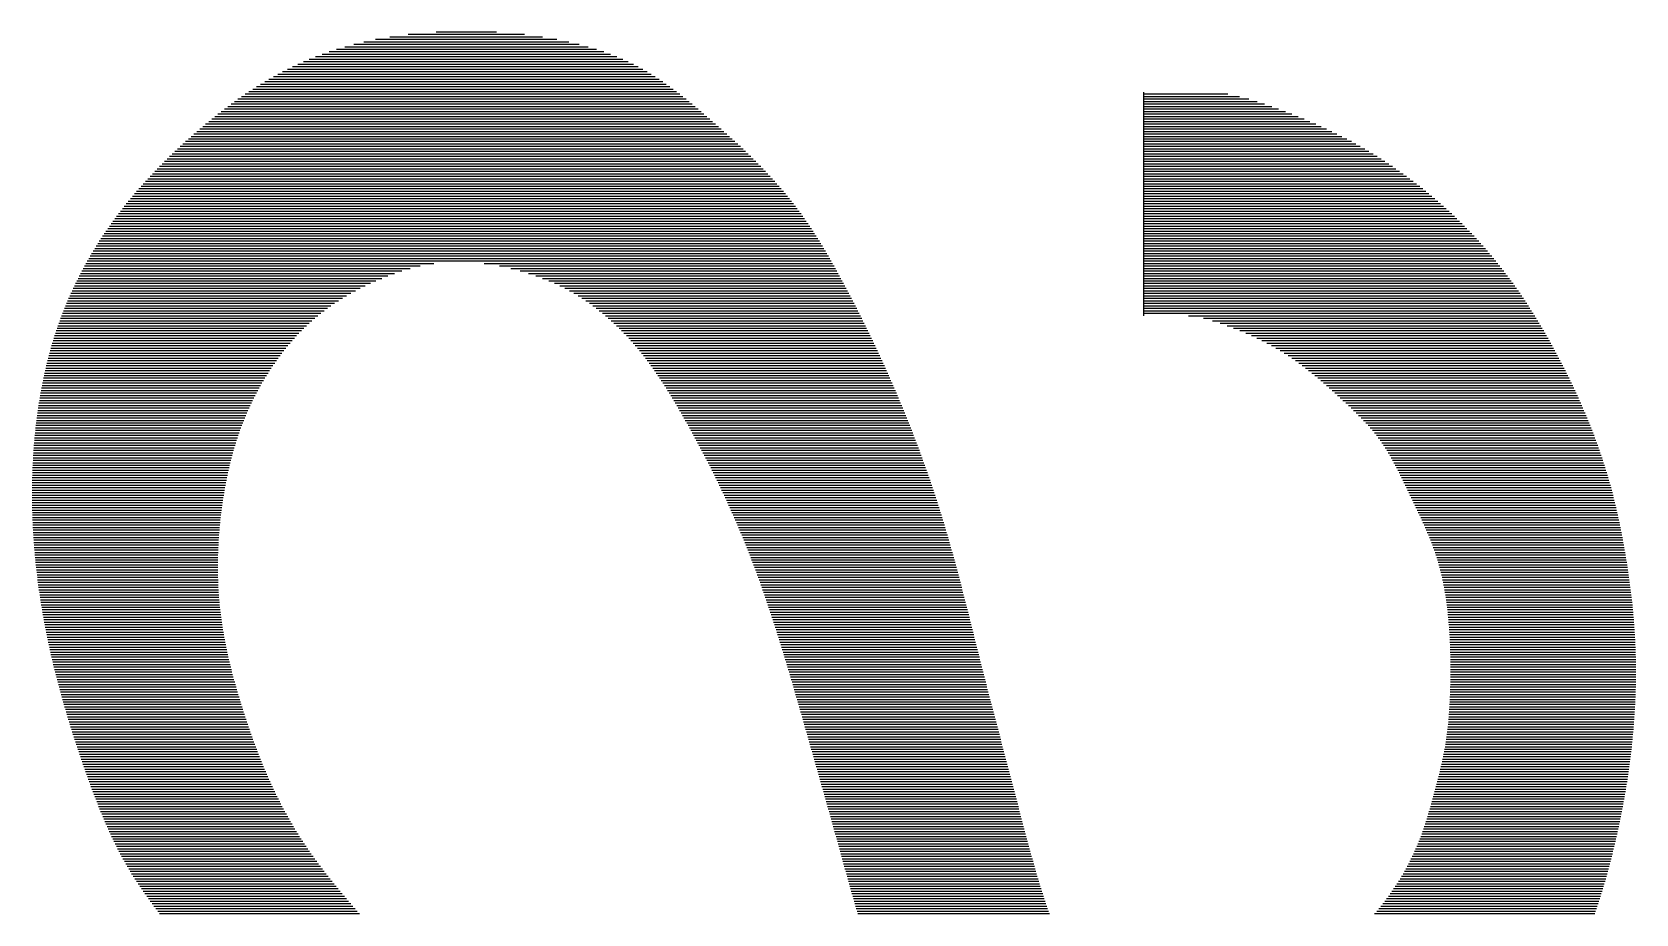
# Model space of a CAD drawing. Extents: x -4 to 6083, y -4 to 8618.
# Drawn here: x 361.67 to 405.12, y 184.54 to 208.43 of the extents above; entities that cross this region are included whole.
import ezdxf
from ezdxf.enums import TextEntityAlignment as Align

# ---------------------------------------------------------------- set-up
doc = ezdxf.new("R2010")
doc.units = 0
doc.header["$LTSCALE"] = 45
doc.header["$MEASUREMENT"] = 0
doc.layers.add('RLA-FORMATO', color=7, linetype='CONTINUOUS')
doc.layers.add('RLA-LOGO', color=7, linetype='CONTINUOUS')
doc.styles.add('ROMAND', font='romand', dxfattribs={"height": 31.5})
doc.styles.add('ROMANS', font='ROMANS.shx', dxfattribs={"height": 16.875})

# ---------------------------------------------------------------- blocks, each defined once
blk = doc.blocks.new('viñeta-rl')
at = {"layer": 'RLA-LOGO', "color": 8, "true_color": 0x707070}
for p, q in [((-128.83, 269.99), (-128.83, 266.632)), ((-128.785, 269.996), (-128.785, 266.639)), ((-128.74, 270.001), (-128.74, 266.646)), ((-128.695, 270.006), (-128.695, 266.653)), ((-128.65, 270.011), (-128.65, 266.659)), ((-128.605, 270.016), (-128.605, 266.665)), ((-128.56, 270.02), (-128.56, 266.671)), ((-128.515, 270.025), (-128.515, 266.676)), ((-128.47, 270.029), (-128.47, 266.681)), ((-128.425, 270.033), (-128.425, 266.686)), ((-128.38, 270.037), (-128.38, 266.69)), ((-128.335, 270.041), (-128.335, 266.694)), ((-128.29, 270.045), (-128.29, 266.698)), ((-128.245, 270.048), (-128.245, 266.702)), ((-128.2, 270.051), (-128.2, 266.705)), ((-128.155, 270.055), (-128.155, 266.708)), ((-128.11, 270.058), (-128.11, 266.711)), ((-128.065, 270.06), (-128.065, 266.714)), ((-128.02, 270.063), (-128.02, 266.717)), ((-127.975, 270.065), (-127.975, 266.719)), ((-127.93, 270.068), (-127.93, 266.721)), ((-127.885, 270.07), (-127.885, 266.723)), ((-127.84, 270.072), (-127.84, 266.725)), ((-127.795, 270.074), (-127.795, 266.727)), ((-127.75, 270.075), (-127.75, 266.728)), ((-127.705, 270.076), (-127.705, 266.729)), ((-127.66, 270.078), (-127.66, 266.73)), ((-127.615, 270.079), (-127.615, 266.731)), ((-127.57, 270.079), (-127.57, 266.732)), ((-127.525, 270.08), (-127.525, 266.732)), ((-127.48, 270.081), (-127.48, 266.733)), ((-127.435, 270.081), (-127.435, 266.733)), ((-127.39, 270.081), (-127.39, 266.733)), ((-127.345, 270.081), (-127.345, 266.732)), ((-127.3, 270.08), (-127.3, 266.732)), ((-127.255, 270.08), (-127.255, 266.731)), ((-127.21, 270.079), (-127.21, 266.73)), ((-127.165, 270.079), (-127.165, 266.729)), ((-127.12, 270.078), (-127.12, 266.728)), ((-127.075, 270.076), (-127.075, 266.727)), ((-127.03, 270.075), (-127.03, 266.726)), ((-126.985, 270.073), (-126.985, 266.724)), ((-126.94, 270.072), (-126.94, 266.722)), ((-126.895, 270.07), (-126.895, 266.72)), ((-126.85, 270.068), (-126.85, 266.718)), ((-126.805, 270.066), (-126.805, 266.716)), ((-126.76, 270.063), (-126.76, 266.713)), ((-126.715, 270.061), (-126.715, 266.71)), ((-126.67, 270.058), (-126.67, 266.707)), ((-126.625, 270.055), (-126.625, 266.704)), ((-126.58, 270.052), (-126.58, 266.701)), ((-126.535, 270.049), (-126.535, 266.697)), ((-126.49, 270.046), (-126.49, 266.693)), ((-126.445, 270.042), (-126.445, 266.688)), ((-126.4, 270.039), (-126.4, 266.684)), ((-126.355, 270.035), (-126.355, 266.679)), ((-126.31, 270.031), (-126.31, 266.673)), ((-126.265, 270.027), (-126.265, 266.668)), ((-126.22, 270.022), (-126.22, 266.661)), ((-126.175, 270.018), (-126.175, 266.655)), ((-126.13, 270.013), (-126.13, 266.648)), ((-126.085, 270.009), (-126.085, 266.641)), ((-126.04, 270.004), (-126.04, 266.633)), ((-125.995, 269.999), (-125.995, 266.625)), ((-125.95, 269.993), (-125.95, 266.616)), ((-125.905, 269.988), (-125.905, 266.607)), ((-130.45, 269.7), (-130.45, 266.064)), ((-130.405, 269.711), (-130.405, 266.086)), ((-130.36, 269.722), (-130.36, 266.108)), ((-130.315, 269.732), (-130.315, 266.129)), ((-130.27, 269.742), (-130.27, 266.15)), ((-130.225, 269.753), (-130.225, 266.172)), ((-130.18, 269.762), (-130.18, 266.193)), ((-130.135, 269.772), (-130.135, 266.213)), ((-130.09, 269.782), (-130.09, 266.234)), ((-130.045, 269.791), (-130.045, 266.254)), ((-130, 269.8), (-130, 266.274)), ((-129.955, 269.809), (-129.955, 266.294)), ((-129.91, 269.818), (-129.91, 266.313)), ((-129.865, 269.827), (-129.865, 266.332)), ((-129.82, 269.836), (-129.82, 266.351)), ((-129.775, 269.844), (-129.775, 266.369)), ((-129.73, 269.852), (-129.73, 266.387)), ((-129.685, 269.861), (-129.685, 266.404)), ((-129.64, 269.869), (-129.64, 266.421)), ((-129.595, 269.876), (-129.595, 266.437)), ((-129.55, 269.884), (-129.55, 266.453)), ((-129.505, 269.892), (-129.505, 266.468)), ((-129.46, 269.899), (-129.46, 266.483)), ((-129.415, 269.907), (-129.415, 266.497)), ((-129.37, 269.914), (-129.37, 266.51)), ((-129.325, 269.921), (-129.325, 266.523)), ((-129.28, 269.928), (-129.28, 266.536)), ((-129.235, 269.935), (-129.235, 266.547)), ((-129.19, 269.942), (-129.19, 266.559)), ((-129.145, 269.948), (-129.145, 266.57)), ((-129.1, 269.955), (-129.1, 266.58)), ((-129.055, 269.961), (-129.055, 266.59)), ((-129.01, 269.967), (-129.01, 266.599)), ((-128.965, 269.973), (-128.965, 266.608)), ((-128.92, 269.979), (-128.92, 266.616)), ((-128.875, 269.985), (-128.875, 266.624)), ((-125.86, 269.983), (-125.86, 266.598)), ((-125.815, 269.977), (-125.815, 266.589)), ((-125.77, 269.971), (-125.77, 266.579)), ((-125.725, 269.965), (-125.725, 266.569)), ((-125.68, 269.959), (-125.68, 266.558)), ((-125.635, 269.953), (-125.635, 266.547)), ((-125.59, 269.947), (-125.59, 266.537)), ((-125.545, 269.94), (-125.545, 266.525)), ((-125.5, 269.933), (-125.5, 266.514)), ((-125.455, 269.927), (-125.455, 266.503)), ((-125.41, 269.92), (-125.41, 266.491)), ((-125.365, 269.912), (-125.365, 266.479)), ((-125.32, 269.905), (-125.32, 266.467)), ((-125.275, 269.898), (-125.275, 266.455)), ((-125.23, 269.89), (-125.23, 266.443)), ((-125.185, 269.883), (-125.185, 266.431)), ((-125.14, 269.875), (-125.14, 266.419)), ((-125.095, 269.867), (-125.095, 266.406)), ((-125.05, 269.859), (-125.05, 266.394)), ((-125.005, 269.85), (-125.005, 266.381)), ((-124.96, 269.842), (-124.96, 266.369)), ((-124.915, 269.833), (-124.915, 266.356)), ((-124.87, 269.825), (-124.87, 266.343)), ((-124.825, 269.816), (-124.825, 266.33)), ((-124.78, 269.807), (-124.78, 266.316)), ((-124.735, 269.798), (-124.735, 266.303)), ((-124.69, 269.789), (-124.69, 266.288)), ((-124.645, 269.779), (-124.645, 266.274)), ((-124.6, 269.77), (-124.6, 266.259)), ((-124.555, 269.76), (-124.555, 266.244)), ((-124.51, 269.75), (-124.51, 266.228)), ((-124.465, 269.74), (-124.465, 266.212)), ((-124.42, 269.73), (-124.42, 266.195)), ((-124.375, 269.72), (-124.375, 266.177)), ((-124.33, 269.709), (-124.33, 266.159)), ((-124.285, 269.699), (-124.285, 266.141)), ((-131.395, 269.423), (-131.395, 265.579)), ((-131.35, 269.438), (-131.35, 265.606)), ((-131.305, 269.453), (-131.305, 265.633)), ((-131.26, 269.469), (-131.26, 265.659)), ((-131.215, 269.483), (-131.215, 265.684)), ((-131.17, 269.498), (-131.17, 265.708)), ((-131.125, 269.512), (-131.125, 265.733)), ((-131.08, 269.527), (-131.08, 265.756)), ((-131.035, 269.54), (-131.035, 265.78)), ((-130.99, 269.554), (-130.99, 265.803)), ((-130.945, 269.568), (-130.945, 265.825)), ((-130.9, 269.581), (-130.9, 265.847)), ((-130.855, 269.594), (-130.855, 265.869)), ((-130.81, 269.606), (-130.81, 265.891)), ((-130.765, 269.619), (-130.765, 265.913)), ((-130.72, 269.631), (-130.72, 265.935)), ((-130.675, 269.643), (-130.675, 265.956)), ((-130.63, 269.655), (-130.63, 265.978)), ((-130.585, 269.667), (-130.585, 266)), ((-130.54, 269.678), (-130.54, 266.021)), ((-130.495, 269.689), (-130.495, 266.043)), ((-124.24, 269.688), (-124.24, 266.122)), ((-124.195, 269.677), (-124.195, 266.102)), ((-124.15, 269.666), (-124.15, 266.082)), ((-124.105, 269.655), (-124.105, 266.061)), ((-124.06, 269.644), (-124.06, 266.04)), ((-124.015, 269.632), (-124.015, 266.018)), ((-123.97, 269.621), (-123.97, 265.996)), ((-123.925, 269.609), (-123.925, 265.972)), ((-123.88, 269.597), (-123.88, 265.949)), ((-123.835, 269.585), (-123.835, 265.924)), ((-123.79, 269.573), (-123.79, 265.899)), ((-123.745, 269.561), (-123.745, 265.874)), ((-123.7, 269.548), (-123.7, 265.847)), ((-123.655, 269.536), (-123.655, 265.82)), ((-123.61, 269.523), (-123.61, 265.793)), ((-123.565, 269.51), (-123.565, 265.764)), ((-123.52, 269.496), (-123.52, 265.735)), ((-123.475, 269.483), (-123.475, 265.705)), ((-123.43, 269.469), (-123.43, 265.674)), ((-123.385, 269.455), (-123.385, 265.643)), ((-123.34, 269.441), (-123.34, 265.611)), ((-123.295, 269.427), (-123.295, 265.578)), ((-123.25, 269.412), (-123.25, 265.544)), ((-132.16, 269.123), (-132.16, 264.935)), ((-132.115, 269.143), (-132.115, 264.982)), ((-132.07, 269.162), (-132.07, 265.028)), ((-132.025, 269.181), (-132.025, 265.073)), ((-131.98, 269.199), (-131.98, 265.117)), ((-131.935, 269.218), (-131.935, 265.16)), ((-131.89, 269.236), (-131.89, 265.202)), ((-131.845, 269.254), (-131.845, 265.243)), ((-131.8, 269.272), (-131.8, 265.282)), ((-131.755, 269.29), (-131.755, 265.321)), ((-131.71, 269.307), (-131.71, 265.357)), ((-131.665, 269.324), (-131.665, 265.393)), ((-131.62, 269.341), (-131.62, 265.427)), ((-131.575, 269.358), (-131.575, 265.459)), ((-131.53, 269.375), (-131.53, 265.491)), ((-131.485, 269.391), (-131.485, 265.521)), ((-131.44, 269.407), (-131.44, 265.55)), ((-123.205, 269.397), (-123.205, 265.509)), ((-123.16, 269.382), (-123.16, 265.473)), ((-123.115, 269.367), (-123.115, 265.437)), ((-123.07, 269.351), (-123.07, 265.399)), ((-123.025, 269.336), (-123.025, 265.361)), ((-132.79, 268.829), (-132.79, 264.225)), ((-132.745, 268.851), (-132.745, 264.28)), ((-132.7, 268.873), (-132.7, 264.334)), ((-132.655, 268.895), (-132.655, 264.387)), ((-132.61, 268.917), (-132.61, 264.439)), ((-132.565, 268.939), (-132.565, 264.491)), ((-132.52, 268.96), (-132.52, 264.542)), ((-132.475, 268.981), (-132.475, 264.592)), ((-132.43, 269.002), (-132.43, 264.642)), ((-132.385, 269.023), (-132.385, 264.692)), ((-132.34, 269.043), (-132.34, 264.741)), ((-132.295, 269.064), (-132.295, 264.79)), ((-132.25, 269.084), (-132.25, 264.839)), ((-132.205, 269.104), (-132.205, 264.887)), ((-133.33, 268.544), (-133.33, 263.415)), ((-133.285, 268.569), (-133.285, 263.499)), ((-133.24, 268.594), (-133.24, 263.579)), ((-133.195, 268.618), (-133.195, 263.656)), ((-133.15, 268.642), (-133.15, 263.729)), ((-133.105, 268.666), (-133.105, 263.799)), ((-133.06, 268.69), (-133.06, 263.866)), ((-133.015, 268.714), (-133.015, 263.93)), ((-132.97, 268.737), (-132.97, 263.993)), ((-132.925, 268.761), (-132.925, 264.053)), ((-132.88, 268.784), (-132.88, 264.112)), ((-132.835, 268.806), (-132.835, 264.169)), ((-133.825, 268.253), (-133.825, 261.999)), ((-133.78, 268.281), (-133.78, 262.27)), ((-133.735, 268.308), (-133.735, 262.436)), ((-133.69, 268.335), (-133.69, 262.573)), ((-133.645, 268.362), (-133.645, 262.697)), ((-133.6, 268.389), (-133.6, 262.815)), ((-133.555, 268.416), (-133.555, 262.927)), ((-133.51, 268.442), (-133.51, 263.034)), ((-133.465, 268.468), (-133.465, 263.136)), ((-133.42, 268.493), (-133.42, 263.234)), ((-133.375, 268.519), (-133.375, 263.326)), ((-134.23, 267.988), (-134.23, 261.187)), ((-134.185, 268.019), (-134.185, 261.187)), ((-134.14, 268.049), (-134.14, 261.187)), ((-134.095, 268.079), (-134.095, 261.187)), ((-134.05, 268.109), (-134.05, 261.187)), ((-134.005, 268.138), (-134.005, 261.187)), ((-133.96, 268.167), (-133.96, 261.187)), ((-133.915, 268.196), (-133.915, 261.187)), ((-133.87, 268.225), (-133.87, 261.187)), ((-134.635, 267.693), (-134.635, 261.187)), ((-134.59, 267.728), (-134.59, 261.187)), ((-134.545, 267.762), (-134.545, 261.187)), ((-134.5, 267.795), (-134.5, 261.187)), ((-134.455, 267.828), (-134.455, 261.187)), ((-134.41, 267.861), (-134.41, 261.187)), ((-134.365, 267.893), (-134.365, 261.187)), ((-134.32, 267.925), (-134.32, 261.187)), ((-134.275, 267.957), (-134.275, 261.187)), ((-134.995, 267.401), (-134.995, 261.187)), ((-134.95, 267.439), (-134.95, 261.187)), ((-134.905, 267.477), (-134.905, 261.187)), ((-134.86, 267.514), (-134.86, 261.187)), ((-134.815, 267.551), (-134.815, 261.187)), ((-134.77, 267.587), (-134.77, 261.187)), ((-134.725, 267.623), (-134.725, 261.187)), ((-134.68, 267.659), (-134.68, 261.187)), ((-135.31, 267.116), (-135.31, 261.187)), ((-135.265, 267.159), (-135.265, 261.187)), ((-135.22, 267.201), (-135.22, 261.187)), ((-135.175, 267.242), (-135.175, 261.187)), ((-135.13, 267.282), (-135.13, 261.187)), ((-135.085, 267.323), (-135.085, 261.187)), ((-135.04, 267.362), (-135.04, 261.187)), ((-135.625, 266.801), (-135.625, 261.187)), ((-135.58, 266.848), (-135.58, 261.187)), ((-135.535, 266.894), (-135.535, 261.187)), ((-135.49, 266.94), (-135.49, 261.187)), ((-135.445, 266.985), (-135.445, 261.187)), ((-135.4, 267.029), (-135.4, 261.187)), ((-135.355, 267.073), (-135.355, 261.187)), ((-135.85, 266.554), (-135.85, 261.187)), ((-135.805, 266.605), (-135.805, 261.187)), ((-135.76, 266.655), (-135.76, 261.187)), ((-135.715, 266.705), (-135.715, 261.187)), ((-135.67, 266.753), (-135.67, 261.187)), ((-136.12, 266.232), (-136.12, 261.187)), ((-136.075, 266.288), (-136.075, 261.187)), ((-136.03, 266.343), (-136.03, 261.187)), ((-135.985, 266.397), (-135.985, 261.187)), ((-135.94, 266.45), (-135.94, 261.187)), ((-135.895, 266.503), (-135.895, 261.187)), ((-136.345, 265.937), (-136.345, 261.187)), ((-136.3, 265.998), (-136.3, 261.187)), ((-136.255, 266.058), (-136.255, 261.187)), ((-136.21, 266.117), (-136.21, 261.187)), ((-136.165, 266.175), (-136.165, 261.187)), ((-136.525, 265.682), (-136.525, 261.187)), ((-136.48, 265.747), (-136.48, 261.187)), ((-136.435, 265.812), (-136.435, 261.187)), ((-136.39, 265.875), (-136.39, 261.187)), ((-136.705, 265.405), (-136.705, 261.187)), ((-136.66, 265.477), (-136.66, 261.187)), ((-136.615, 265.546), (-136.615, 261.187)), ((-136.57, 265.615), (-136.57, 261.187)), ((-136.885, 265.103), (-136.885, 261.187)), ((-136.84, 265.182), (-136.84, 261.187)), ((-136.795, 265.258), (-136.795, 261.187)), ((-136.75, 265.332), (-136.75, 261.187)), ((-137.02, 264.857), (-137.02, 261.187)), ((-136.975, 264.941), (-136.975, 261.187)), ((-136.93, 265.023), (-136.93, 261.187)), ((-137.2, 264.494), (-137.2, 261.187)), ((-137.155, 264.589), (-137.155, 261.187)), ((-137.11, 264.681), (-137.11, 261.187)), ((-137.065, 264.77), (-137.065, 261.187)), ((-137.335, 264.194), (-137.335, 261.187)), ((-137.29, 264.297), (-137.29, 261.187)), ((-137.245, 264.397), (-137.245, 261.187)), ((-137.425, 263.978), (-137.425, 261.187)), ((-137.38, 264.088), (-137.38, 261.187)), ((-137.56, 263.628), (-137.56, 261.187)), ((-137.515, 263.749), (-137.515, 261.187)), ((-137.47, 263.865), (-137.47, 261.187)), ((-137.65, 263.375), (-137.65, 261.187)), ((-137.605, 263.504), (-137.605, 261.187)), ((-137.74, 263.088), (-137.74, 261.187)), ((-137.695, 263.237), (-137.695, 261.187)), ((-137.785, 262.918), (-137.785, 261.187)), ((-137.83, 262.709), (-137.83, 261.187)), ((-137.872, 261.187), (-133.826, 261.187)), ((-123.7, 259.269), (-123.7, 255.833)), ((-123.655, 259.283), (-123.655, 255.845)), ((-123.61, 259.296), (-123.61, 255.858)), ((-123.565, 259.31), (-123.565, 255.87)), ((-123.52, 259.323), (-123.52, 255.883)), ((-123.475, 259.337), (-123.475, 255.895)), ((-123.43, 259.351), (-123.43, 255.908)), ((-123.385, 259.366), (-123.385, 255.921)), ((-123.34, 259.38), (-123.34, 255.934)), ((-123.295, 259.395), (-123.295, 255.947)), ((-123.25, 259.409), (-123.25, 255.96)), ((-123.205, 259.424), (-123.205, 255.973)), ((-123.16, 259.439), (-123.16, 255.986)), ((-123.115, 259.455), (-123.115, 255.999)), ((-123.07, 259.47), (-123.07, 256.012)), ((-123.025, 259.486), (-123.025, 256.025)), ((-124.735, 258.985), (-124.735, 255.545)), ((-124.69, 258.997), (-124.69, 255.557)), ((-124.645, 259.009), (-124.645, 255.57)), ((-124.6, 259.021), (-124.6, 255.583)), ((-124.555, 259.033), (-124.555, 255.595)), ((-124.51, 259.045), (-124.51, 255.608)), ((-124.465, 259.056), (-124.465, 255.62)), ((-124.42, 259.068), (-124.42, 255.633)), ((-124.375, 259.08), (-124.375, 255.646)), ((-124.33, 259.093), (-124.33, 255.658)), ((-124.285, 259.105), (-124.285, 255.671)), ((-124.24, 259.117), (-124.24, 255.683)), ((-124.195, 259.129), (-124.195, 255.696)), ((-124.15, 259.141), (-124.15, 255.708)), ((-124.105, 259.154), (-124.105, 255.721)), ((-124.06, 259.166), (-124.06, 255.733)), ((-124.015, 259.179), (-124.015, 255.746)), ((-123.97, 259.191), (-123.97, 255.758)), ((-123.925, 259.204), (-123.925, 255.77)), ((-123.88, 259.217), (-123.88, 255.783)), ((-123.835, 259.23), (-123.835, 255.795)), ((-123.79, 259.243), (-123.79, 255.808)), ((-123.745, 259.256), (-123.745, 255.82)), ((-125.86, 258.689), (-125.86, 255.226)), ((-125.815, 258.701), (-125.815, 255.238)), ((-125.77, 258.713), (-125.77, 255.251)), ((-125.725, 258.725), (-125.725, 255.264)), ((-125.68, 258.737), (-125.68, 255.277)), ((-125.635, 258.749), (-125.635, 255.29)), ((-125.59, 258.761), (-125.59, 255.303)), ((-125.545, 258.772), (-125.545, 255.315)), ((-125.5, 258.784), (-125.5, 255.328)), ((-125.455, 258.796), (-125.455, 255.341)), ((-125.41, 258.808), (-125.41, 255.354)), ((-125.365, 258.82), (-125.365, 255.367)), ((-125.32, 258.832), (-125.32, 255.379)), ((-125.275, 258.844), (-125.275, 255.392)), ((-125.23, 258.855), (-125.23, 255.405)), ((-125.185, 258.867), (-125.185, 255.418)), ((-125.14, 258.879), (-125.14, 255.43)), ((-125.095, 258.891), (-125.095, 255.443)), ((-125.05, 258.903), (-125.05, 255.456)), ((-125.005, 258.914), (-125.005, 255.469)), ((-124.96, 258.926), (-124.96, 255.481)), ((-124.915, 258.938), (-124.915, 255.494)), ((-124.87, 258.95), (-124.87, 255.507)), ((-124.825, 258.962), (-124.825, 255.519)), ((-124.78, 258.974), (-124.78, 255.532)), ((-126.94, 258.407), (-126.94, 254.916)), ((-126.895, 258.418), (-126.895, 254.929)), ((-126.85, 258.43), (-126.85, 254.942)), ((-126.805, 258.442), (-126.805, 254.955)), ((-126.76, 258.454), (-126.76, 254.968)), ((-126.715, 258.465), (-126.715, 254.981)), ((-126.67, 258.477), (-126.67, 254.994)), ((-126.625, 258.489), (-126.625, 255.007)), ((-126.58, 258.5), (-126.58, 255.02)), ((-126.535, 258.512), (-126.535, 255.033)), ((-126.49, 258.524), (-126.49, 255.046)), ((-126.445, 258.536), (-126.445, 255.059)), ((-126.4, 258.548), (-126.4, 255.072)), ((-126.355, 258.559), (-126.355, 255.084)), ((-126.31, 258.571), (-126.31, 255.097)), ((-126.265, 258.583), (-126.265, 255.11)), ((-126.22, 258.595), (-126.22, 255.123)), ((-126.175, 258.607), (-126.175, 255.136)), ((-126.13, 258.618), (-126.13, 255.149)), ((-126.085, 258.63), (-126.085, 255.161)), ((-126.04, 258.642), (-126.04, 255.174)), ((-125.995, 258.654), (-125.995, 255.187)), ((-125.95, 258.666), (-125.95, 255.2)), ((-125.905, 258.678), (-125.905, 255.213)), ((-128.065, 258.12), (-128.065, 254.578)), ((-128.02, 258.131), (-128.02, 254.592)), ((-127.975, 258.142), (-127.975, 254.606)), ((-127.93, 258.154), (-127.93, 254.62)), ((-127.885, 258.165), (-127.885, 254.634)), ((-127.84, 258.176), (-127.84, 254.648)), ((-127.795, 258.188), (-127.795, 254.662)), ((-127.75, 258.199), (-127.75, 254.676)), ((-127.705, 258.21), (-127.705, 254.689)), ((-127.66, 258.222), (-127.66, 254.703)), ((-127.615, 258.233), (-127.615, 254.717)), ((-127.57, 258.245), (-127.57, 254.73)), ((-127.525, 258.256), (-127.525, 254.744)), ((-127.48, 258.268), (-127.48, 254.757)), ((-127.435, 258.279), (-127.435, 254.771)), ((-127.39, 258.291), (-127.39, 254.784)), ((-127.345, 258.302), (-127.345, 254.798)), ((-127.3, 258.314), (-127.3, 254.811)), ((-127.255, 258.325), (-127.255, 254.824)), ((-127.21, 258.337), (-127.21, 254.838)), ((-127.165, 258.349), (-127.165, 254.851)), ((-127.12, 258.36), (-127.12, 254.864)), ((-127.075, 258.372), (-127.075, 254.877)), ((-127.03, 258.383), (-127.03, 254.89)), ((-126.985, 258.395), (-126.985, 254.903)), ((-129.19, 257.832), (-129.19, 254.194)), ((-129.145, 257.844), (-129.145, 254.21)), ((-129.1, 257.856), (-129.1, 254.227)), ((-129.055, 257.868), (-129.055, 254.243)), ((-129.01, 257.879), (-129.01, 254.26)), ((-128.965, 257.891), (-128.965, 254.276)), ((-128.92, 257.903), (-128.92, 254.292)), ((-128.875, 257.914), (-128.875, 254.308)), ((-128.83, 257.926), (-128.83, 254.323)), ((-128.785, 257.938), (-128.785, 254.339)), ((-128.74, 257.949), (-128.74, 254.355)), ((-128.695, 257.961), (-128.695, 254.37)), ((-128.65, 257.972), (-128.65, 254.386)), ((-128.605, 257.984), (-128.605, 254.401)), ((-128.56, 257.995), (-128.56, 254.416)), ((-128.515, 258.006), (-128.515, 254.431)), ((-128.47, 258.018), (-128.47, 254.446)), ((-128.425, 258.029), (-128.425, 254.461)), ((-128.38, 258.041), (-128.38, 254.476)), ((-128.335, 258.052), (-128.335, 254.491)), ((-128.29, 258.063), (-128.29, 254.505)), ((-128.245, 258.075), (-128.245, 254.52)), ((-128.2, 258.086), (-128.2, 254.534)), ((-128.155, 258.097), (-128.155, 254.549)), ((-128.11, 258.108), (-128.11, 254.563)), ((-130.225, 257.536), (-130.225, 253.774)), ((-130.18, 257.55), (-130.18, 253.794)), ((-130.135, 257.564), (-130.135, 253.814)), ((-130.09, 257.578), (-130.09, 253.833)), ((-130.045, 257.591), (-130.045, 253.853)), ((-130, 257.605), (-130, 253.872)), ((-129.955, 257.618), (-129.955, 253.891)), ((-129.91, 257.631), (-129.91, 253.91)), ((-129.865, 257.644), (-129.865, 253.929)), ((-129.82, 257.657), (-129.82, 253.948)), ((-129.775, 257.67), (-129.775, 253.966)), ((-129.73, 257.683), (-129.73, 253.985)), ((-129.685, 257.696), (-129.685, 254.003)), ((-129.64, 257.709), (-129.64, 254.021)), ((-129.595, 257.721), (-129.595, 254.039)), ((-129.55, 257.734), (-129.55, 254.057)), ((-129.505, 257.746), (-129.505, 254.074)), ((-129.46, 257.759), (-129.46, 254.092)), ((-129.415, 257.771), (-129.415, 254.109)), ((-129.37, 257.783), (-129.37, 254.126)), ((-129.325, 257.796), (-129.325, 254.143)), ((-129.28, 257.808), (-129.28, 254.16)), ((-129.235, 257.82), (-129.235, 254.177)), ((-131.08, 257.252), (-131.08, 253.369)), ((-131.035, 257.268), (-131.035, 253.391)), ((-130.99, 257.284), (-130.99, 253.414)), ((-130.945, 257.3), (-130.945, 253.436)), ((-130.9, 257.315), (-130.9, 253.458)), ((-130.855, 257.331), (-130.855, 253.481)), ((-130.81, 257.346), (-130.81, 253.502)), ((-130.765, 257.361), (-130.765, 253.524)), ((-130.72, 257.376), (-130.72, 253.546)), ((-130.675, 257.392), (-130.675, 253.567)), ((-130.63, 257.407), (-130.63, 253.589)), ((-130.585, 257.421), (-130.585, 253.61)), ((-130.54, 257.436), (-130.54, 253.631)), ((-130.495, 257.451), (-130.495, 253.652)), ((-130.45, 257.465), (-130.45, 253.673)), ((-130.405, 257.48), (-130.405, 253.693)), ((-130.36, 257.494), (-130.36, 253.714)), ((-130.315, 257.508), (-130.315, 253.734)), ((-130.27, 257.522), (-130.27, 253.754)), ((-131.845, 256.965), (-131.845, 252.961)), ((-131.8, 256.983), (-131.8, 252.986)), ((-131.755, 257), (-131.755, 253.011)), ((-131.71, 257.018), (-131.71, 253.036)), ((-131.665, 257.035), (-131.665, 253.061)), ((-131.62, 257.053), (-131.62, 253.085)), ((-131.575, 257.07), (-131.575, 253.11)), ((-131.53, 257.087), (-131.53, 253.134)), ((-131.485, 257.104), (-131.485, 253.158)), ((-131.44, 257.121), (-131.44, 253.182)), ((-131.395, 257.138), (-131.395, 253.206)), ((-131.35, 257.154), (-131.35, 253.23)), ((-131.305, 257.171), (-131.305, 253.253)), ((-131.26, 257.187), (-131.26, 253.276)), ((-131.215, 257.204), (-131.215, 253.3)), ((-131.17, 257.22), (-131.17, 253.323)), ((-131.125, 257.236), (-131.125, 253.346)), ((-132.565, 256.666), (-132.565, 252.535)), ((-132.52, 256.685), (-132.52, 252.563)), ((-132.475, 256.705), (-132.475, 252.591)), ((-132.43, 256.724), (-132.43, 252.619)), ((-132.385, 256.743), (-132.385, 252.647)), ((-132.34, 256.762), (-132.34, 252.674)), ((-132.295, 256.781), (-132.295, 252.702)), ((-132.25, 256.8), (-132.25, 252.728)), ((-132.205, 256.819), (-132.205, 252.755)), ((-132.16, 256.837), (-132.16, 252.781)), ((-132.115, 256.856), (-132.115, 252.808)), ((-132.07, 256.874), (-132.07, 252.834)), ((-132.025, 256.893), (-132.025, 252.859)), ((-131.98, 256.911), (-131.98, 252.885)), ((-131.935, 256.929), (-131.935, 252.911)), ((-131.89, 256.947), (-131.89, 252.936)), ((-133.195, 256.381), (-133.195, 252.083)), ((-133.15, 256.402), (-133.15, 252.119)), ((-133.105, 256.423), (-133.105, 252.154)), ((-133.06, 256.444), (-133.06, 252.189)), ((-133.015, 256.464), (-133.015, 252.223)), ((-132.97, 256.485), (-132.97, 252.257)), ((-132.925, 256.506), (-132.925, 252.29)), ((-132.88, 256.526), (-132.88, 252.322)), ((-132.835, 256.546), (-132.835, 252.354)), ((-132.79, 256.566), (-132.79, 252.385)), ((-132.745, 256.587), (-132.745, 252.416)), ((-132.7, 256.606), (-132.7, 252.446)), ((-132.655, 256.626), (-132.655, 252.476)), ((-132.61, 256.646), (-132.61, 252.506)), ((-133.78, 256.097), (-133.78, 251.52)), ((-133.735, 256.119), (-133.735, 251.571)), ((-133.69, 256.142), (-133.69, 251.62)), ((-133.645, 256.164), (-133.645, 251.668)), ((-133.6, 256.186), (-133.6, 251.714)), ((-133.555, 256.208), (-133.555, 251.759)), ((-133.51, 256.23), (-133.51, 251.803)), ((-133.465, 256.252), (-133.465, 251.846)), ((-133.42, 256.274), (-133.42, 251.888)), ((-133.375, 256.296), (-133.375, 251.929)), ((-133.33, 256.317), (-133.33, 251.969)), ((-133.285, 256.338), (-133.285, 252.007)), ((-133.24, 256.36), (-133.24, 252.045)), ((-134.365, 255.794), (-134.365, 250.643)), ((-134.32, 255.818), (-134.32, 250.733)), ((-134.275, 255.842), (-134.275, 250.817)), ((-134.23, 255.866), (-134.23, 250.897)), ((-134.185, 255.889), (-134.185, 250.973)), ((-134.14, 255.913), (-134.14, 251.044)), ((-134.095, 255.936), (-134.095, 251.112)), ((-134.05, 255.96), (-134.05, 251.178)), ((-134.005, 255.983), (-134.005, 251.24)), ((-133.96, 256.006), (-133.96, 251.3)), ((-133.915, 256.029), (-133.915, 251.358)), ((-133.87, 256.052), (-133.87, 251.414)), ((-133.825, 256.074), (-133.825, 251.468)), ((-134.86, 255.521), (-134.86, 242.136)), ((-134.815, 255.547), (-134.815, 242.11)), ((-134.77, 255.572), (-134.77, 249.276)), ((-134.725, 255.598), (-134.725, 249.553)), ((-134.68, 255.623), (-134.68, 249.757)), ((-134.635, 255.648), (-134.635, 249.927)), ((-134.59, 255.673), (-134.59, 250.077)), ((-134.545, 255.697), (-134.545, 250.21)), ((-134.5, 255.722), (-134.5, 250.332)), ((-134.455, 255.746), (-134.455, 250.443)), ((-134.41, 255.77), (-134.41, 250.547)), ((-135.355, 255.218), (-135.355, 242.447)), ((-135.31, 255.247), (-135.31, 242.416)), ((-135.265, 255.276), (-135.265, 242.386)), ((-135.22, 255.304), (-135.22, 242.356)), ((-135.175, 255.332), (-135.175, 242.327)), ((-135.13, 255.36), (-135.13, 242.299)), ((-135.085, 255.388), (-135.085, 242.27)), ((-135.04, 255.415), (-135.04, 242.243)), ((-134.995, 255.442), (-134.995, 242.215)), ((-134.95, 255.468), (-134.95, 242.188)), ((-134.905, 255.495), (-134.905, 242.162)), ((-135.76, 254.934), (-135.76, 242.743)), ((-135.715, 254.968), (-135.715, 242.708)), ((-135.67, 255.001), (-135.67, 242.673)), ((-135.625, 255.033), (-135.625, 242.64)), ((-135.58, 255.065), (-135.58, 242.606)), ((-135.535, 255.096), (-135.535, 242.573)), ((-135.49, 255.127), (-135.49, 242.541)), ((-135.445, 255.158), (-135.445, 242.509)), ((-135.4, 255.188), (-135.4, 242.478)), ((-136.12, 254.644), (-136.12, 243.04)), ((-136.075, 254.682), (-136.075, 243.001)), ((-136.03, 254.72), (-136.03, 242.963)), ((-135.985, 254.757), (-135.985, 242.925)), ((-135.94, 254.794), (-135.94, 242.887)), ((-135.895, 254.83), (-135.895, 242.85)), ((-135.85, 254.865), (-135.85, 242.814)), ((-135.805, 254.9), (-135.805, 242.778)), ((-136.435, 254.359), (-136.435, 243.328)), ((-136.39, 254.402), (-136.39, 243.286)), ((-136.345, 254.443), (-136.345, 243.243)), ((-136.3, 254.485), (-136.3, 243.202)), ((-136.255, 254.525), (-136.255, 243.161)), ((-136.21, 254.566), (-136.21, 243.12)), ((-136.165, 254.605), (-136.165, 243.08)), ((-136.705, 254.093), (-136.705, 243.596)), ((-136.66, 254.139), (-136.66, 243.55)), ((-136.615, 254.184), (-136.615, 243.505)), ((-136.57, 254.228), (-136.57, 243.46)), ((-136.525, 254.273), (-136.525, 243.416)), ((-136.48, 254.316), (-136.48, 243.372)), ((-136.975, 253.808), (-136.975, 243.885)), ((-136.93, 253.857), (-136.93, 243.835)), ((-136.885, 253.905), (-136.885, 243.786)), ((-136.84, 253.953), (-136.84, 243.738)), ((-136.795, 254), (-136.795, 243.69)), ((-136.75, 254.047), (-136.75, 243.643)), ((-137.245, 253.508), (-137.245, 244.194)), ((-137.2, 253.559), (-137.2, 244.141)), ((-137.155, 253.609), (-137.155, 244.088)), ((-137.11, 253.66), (-137.11, 244.036)), ((-137.065, 253.71), (-137.065, 243.985)), ((-137.02, 253.759), (-137.02, 243.935)), ((-137.515, 253.196), (-137.515, 244.527)), ((-137.47, 253.248), (-137.47, 244.47)), ((-137.425, 253.301), (-137.425, 244.413)), ((-137.38, 253.353), (-137.38, 244.357)), ((-137.335, 253.405), (-137.335, 244.302)), ((-137.29, 253.457), (-137.29, 244.247)), ((-137.74, 252.924), (-137.74, 244.831)), ((-137.695, 252.98), (-137.695, 244.768)), ((-137.65, 253.035), (-137.65, 244.706)), ((-137.605, 253.089), (-137.605, 244.646)), ((-137.56, 253.142), (-137.56, 244.586)), ((-137.965, 252.631), (-137.965, 245.168)), ((-137.92, 252.692), (-137.92, 245.097)), ((-137.875, 252.752), (-137.875, 245.029)), ((-137.83, 252.81), (-137.83, 244.961)), ((-137.785, 252.868), (-137.785, 244.896)), ((-138.145, 252.369), (-138.145, 245.471)), ((-138.1, 252.437), (-138.1, 245.391)), ((-138.055, 252.504), (-138.055, 245.315)), ((-138.01, 252.568), (-138.01, 245.24)), ((-138.325, 252.062), (-138.325, 245.817)), ((-138.28, 252.144), (-138.28, 245.725)), ((-138.235, 252.223), (-138.235, 245.637)), ((-138.19, 252.297), (-138.19, 245.552)), ((-138.46, 251.782), (-138.46, 246.119)), ((-138.415, 251.881), (-138.415, 246.014)), ((-138.37, 251.974), (-138.37, 245.913)), ((-138.55, 251.562), (-138.55, 246.35)), ((-138.505, 251.676), (-138.505, 246.231)), ((-138.64, 251.305), (-138.64, 246.612)), ((-138.595, 251.439), (-138.595, 246.476)), ((-138.73, 250.992), (-138.73, 246.923)), ((-138.685, 251.157), (-138.685, 246.76)), ((-138.82, 250.591), (-138.82, 247.318)), ((-138.775, 250.806), (-138.775, 247.106)), ((-138.865, 250.333), (-138.865, 247.574)), ((-138.91, 250.005), (-138.91, 247.904)), ((-138.955, 249.501), (-138.955, 248.41)), ((-134.77, 248.371), (-134.77, 242.085)), ((-134.725, 248.123), (-134.725, 242.06)), ((-134.68, 247.943), (-134.68, 242.036)), ((-134.635, 247.792), (-134.635, 242.012)), ((-134.59, 247.66), (-134.59, 241.988)), ((-134.545, 247.539), (-134.545, 241.965)), ((-134.5, 247.427), (-134.5, 241.942)), ((-134.455, 247.323), (-134.455, 241.92)), ((-134.41, 247.223), (-134.41, 241.898)), ((-134.365, 247.129), (-134.365, 241.876)), ((-134.32, 247.039), (-134.32, 241.855)), ((-134.275, 246.953), (-134.275, 241.834)), ((-134.23, 246.871), (-134.23, 241.813)), ((-123.25, 246.83), (-123.25, 243.247)), ((-123.205, 246.868), (-123.205, 243.28)), ((-123.16, 246.907), (-123.16, 243.314)), ((-123.115, 246.947), (-123.115, 243.347)), ((-123.07, 246.986), (-123.07, 243.381)), ((-123.025, 247.026), (-123.025, 243.415)), ((-134.185, 246.792), (-134.185, 241.793)), ((-134.14, 246.717), (-134.14, 241.773)), ((-134.095, 246.645), (-134.095, 241.754)), ((-134.05, 246.576), (-134.05, 241.735)), ((-123.61, 246.532), (-123.61, 242.997)), ((-123.565, 246.568), (-123.565, 243.027)), ((-123.52, 246.605), (-123.52, 243.057)), ((-123.475, 246.642), (-123.475, 243.088)), ((-123.43, 246.679), (-123.43, 243.119)), ((-123.385, 246.716), (-123.385, 243.151)), ((-123.34, 246.754), (-123.34, 243.182)), ((-123.295, 246.792), (-123.295, 243.215)), ((-134.005, 246.51), (-134.005, 241.716)), ((-133.96, 246.447), (-133.96, 241.697)), ((-133.915, 246.386), (-133.915, 241.679)), ((-133.87, 246.328), (-133.87, 241.662)), ((-133.825, 246.272), (-133.825, 241.645)), ((-123.97, 246.253), (-123.97, 242.779)), ((-123.925, 246.286), (-123.925, 242.804)), ((-123.88, 246.32), (-123.88, 242.83)), ((-123.835, 246.355), (-123.835, 242.857)), ((-123.79, 246.389), (-123.79, 242.884)), ((-123.745, 246.424), (-123.745, 242.911)), ((-123.7, 246.46), (-123.7, 242.94)), ((-123.655, 246.496), (-123.655, 242.968)), ((-133.78, 246.218), (-133.78, 241.628)), ((-133.735, 246.166), (-133.735, 241.611)), ((-133.69, 246.116), (-133.69, 241.595)), ((-133.645, 246.068), (-133.645, 241.579)), ((-133.6, 246.022), (-133.6, 241.564)), ((-133.555, 245.977), (-133.555, 241.548)), ((-124.42, 245.945), (-124.42, 242.548)), ((-124.375, 245.974), (-124.375, 242.569)), ((-124.33, 246.003), (-124.33, 242.591)), ((-124.285, 246.033), (-124.285, 242.613)), ((-124.24, 246.063), (-124.24, 242.636)), ((-124.195, 246.093), (-124.195, 242.658)), ((-124.15, 246.124), (-124.15, 242.682)), ((-124.105, 246.156), (-124.105, 242.705)), ((-124.06, 246.188), (-124.06, 242.729)), ((-124.015, 246.22), (-124.015, 242.754)), ((-133.51, 245.933), (-133.51, 241.534)), ((-133.465, 245.891), (-133.465, 241.519)), ((-133.42, 245.85), (-133.42, 241.505)), ((-133.375, 245.81), (-133.375, 241.491)), ((-133.33, 245.771), (-133.33, 241.477)), ((-133.285, 245.733), (-133.285, 241.464)), ((-133.24, 245.696), (-133.24, 241.451)), ((-133.195, 245.661), (-133.195, 241.439)), ((-124.915, 245.656), (-124.915, 242.333)), ((-124.87, 245.68), (-124.87, 242.351)), ((-124.825, 245.705), (-124.825, 242.37)), ((-124.78, 245.73), (-124.78, 242.388)), ((-124.735, 245.756), (-124.735, 242.407)), ((-124.69, 245.781), (-124.69, 242.427)), ((-124.645, 245.808), (-124.645, 242.446)), ((-124.6, 245.834), (-124.6, 242.466)), ((-124.555, 245.861), (-124.555, 242.486)), ((-124.51, 245.889), (-124.51, 242.506)), ((-124.465, 245.917), (-124.465, 242.527)), ((-133.15, 245.626), (-133.15, 241.426)), ((-133.105, 245.591), (-133.105, 241.414)), ((-133.06, 245.558), (-133.06, 241.403)), ((-133.015, 245.526), (-133.015, 241.391)), ((-132.97, 245.494), (-132.97, 241.38)), ((-132.925, 245.463), (-132.925, 241.369)), ((-132.88, 245.433), (-132.88, 241.359)), ((-132.835, 245.403), (-132.835, 241.348)), ((-132.79, 245.374), (-132.79, 241.338)), ((-125.5, 245.372), (-125.5, 242.111)), ((-125.455, 245.391), (-125.455, 242.127)), ((-125.41, 245.412), (-125.41, 242.143)), ((-125.365, 245.432), (-125.365, 242.16)), ((-125.32, 245.453), (-125.32, 242.176)), ((-125.275, 245.474), (-125.275, 242.193)), ((-125.23, 245.496), (-125.23, 242.21)), ((-125.185, 245.518), (-125.185, 242.227)), ((-125.14, 245.54), (-125.14, 242.244)), ((-125.095, 245.562), (-125.095, 242.261)), ((-125.05, 245.585), (-125.05, 242.279)), ((-125.005, 245.608), (-125.005, 242.297)), ((-124.96, 245.632), (-124.96, 242.315)), ((-132.745, 245.346), (-132.745, 241.328)), ((-132.7, 245.318), (-132.7, 241.319)), ((-132.655, 245.291), (-132.655, 241.31)), ((-132.61, 245.264), (-132.61, 241.3)), ((-132.565, 245.239), (-132.565, 241.292)), ((-132.52, 245.213), (-132.52, 241.283)), ((-132.475, 245.189), (-132.475, 241.275)), ((-132.43, 245.165), (-132.43, 241.267)), ((-132.385, 245.141), (-132.385, 241.259)), ((-132.34, 245.118), (-132.34, 241.251)), ((-132.295, 245.096), (-132.295, 241.244)), ((-126.22, 245.086), (-126.22, 241.865)), ((-126.175, 245.102), (-126.175, 241.88)), ((-126.13, 245.119), (-126.13, 241.894)), ((-126.085, 245.135), (-126.085, 241.909)), ((-126.04, 245.152), (-126.04, 241.924)), ((-125.995, 245.169), (-125.995, 241.939)), ((-125.95, 245.186), (-125.95, 241.954)), ((-125.905, 245.204), (-125.905, 241.969)), ((-125.86, 245.221), (-125.86, 241.985)), ((-125.815, 245.239), (-125.815, 242)), ((-125.77, 245.257), (-125.77, 242.015)), ((-125.725, 245.276), (-125.725, 242.031)), ((-125.68, 245.294), (-125.68, 242.047)), ((-125.635, 245.313), (-125.635, 242.063)), ((-125.59, 245.332), (-125.59, 242.079)), ((-125.545, 245.352), (-125.545, 242.095)), ((-132.25, 245.074), (-132.25, 241.237)), ((-132.205, 245.053), (-132.205, 241.23)), ((-132.16, 245.032), (-132.16, 241.223)), ((-132.115, 245.011), (-132.115, 241.216)), ((-132.07, 244.992), (-132.07, 241.21)), ((-132.025, 244.972), (-132.025, 241.204)), ((-131.98, 244.954), (-131.98, 241.198)), ((-131.935, 244.935), (-131.935, 241.192)), ((-131.89, 244.917), (-131.89, 241.187)), ((-131.845, 244.9), (-131.845, 241.182)), ((-131.8, 244.883), (-131.8, 241.177)), ((-131.755, 244.867), (-131.755, 241.172)), ((-131.71, 244.851), (-131.71, 241.167)), ((-131.665, 244.835), (-131.665, 241.163)), ((-131.62, 244.82), (-131.62, 241.158)), ((-131.575, 244.806), (-131.575, 241.154)), ((-131.53, 244.791), (-131.53, 241.15)), ((-127.12, 244.797), (-127.12, 241.599)), ((-127.075, 244.81), (-127.075, 241.611)), ((-127.03, 244.823), (-127.03, 241.623)), ((-126.985, 244.836), (-126.985, 241.636)), ((-126.94, 244.85), (-126.94, 241.648)), ((-126.895, 244.863), (-126.895, 241.661)), ((-126.85, 244.877), (-126.85, 241.673)), ((-126.805, 244.891), (-126.805, 241.686)), ((-126.76, 244.905), (-126.76, 241.699)), ((-126.715, 244.919), (-126.715, 241.713)), ((-126.67, 244.934), (-126.67, 241.726)), ((-126.625, 244.948), (-126.625, 241.739)), ((-126.58, 244.963), (-126.58, 241.753)), ((-126.535, 244.978), (-126.535, 241.766)), ((-126.49, 244.993), (-126.49, 241.78)), ((-126.445, 245.008), (-126.445, 241.794)), ((-126.4, 245.023), (-126.4, 241.808)), ((-126.355, 245.039), (-126.355, 241.822)), ((-126.31, 245.054), (-126.31, 241.836)), ((-126.265, 245.07), (-126.265, 241.851)), ((-131.485, 244.778), (-131.485, 241.147)), ((-131.44, 244.764), (-131.44, 241.143)), ((-131.395, 244.751), (-131.395, 241.14)), ((-131.35, 244.739), (-131.35, 241.137)), ((-131.305, 244.726), (-131.305, 241.134)), ((-131.26, 244.714), (-131.26, 241.131)), ((-131.215, 244.703), (-131.215, 241.129)), ((-131.17, 244.692), (-131.17, 241.126)), ((-131.125, 244.681), (-131.125, 241.124)), ((-131.08, 244.67), (-131.08, 241.122)), ((-131.035, 244.66), (-131.035, 241.12)), ((-130.99, 244.65), (-130.99, 241.119)), ((-130.945, 244.64), (-130.945, 241.117)), ((-130.9, 244.631), (-130.9, 241.116)), ((-130.855, 244.622), (-130.855, 241.115)), ((-130.81, 244.613), (-130.81, 241.114)), ((-130.765, 244.605), (-130.765, 241.113)), ((-130.72, 244.596), (-130.72, 241.113)), ((-130.675, 244.588), (-130.675, 241.112)), ((-130.63, 244.581), (-130.63, 241.112)), ((-130.585, 244.573), (-130.585, 241.112)), ((-130.54, 244.566), (-130.54, 241.112)), ((-130.495, 244.559), (-130.495, 241.113)), ((-130.45, 244.552), (-130.45, 241.113)), ((-130.405, 244.546), (-130.405, 241.114)), ((-130.36, 244.54), (-130.36, 241.115)), ((-130.315, 244.534), (-130.315, 241.116)), ((-130.27, 244.528), (-130.27, 241.117)), ((-130.225, 244.523), (-130.225, 241.119)), ((-130.18, 244.517), (-130.18, 241.12)), ((-130.135, 244.512), (-130.135, 241.122)), ((-130.09, 244.508), (-130.09, 241.124)), ((-130.045, 244.503), (-130.045, 241.126)), ((-130, 244.499), (-130, 241.128)), ((-129.955, 244.495), (-129.955, 241.131)), ((-128.65, 244.496), (-128.65, 241.271)), ((-128.605, 244.5), (-128.605, 241.278)), ((-128.56, 244.504), (-128.56, 241.286)), ((-128.515, 244.509), (-128.515, 241.293)), ((-128.47, 244.514), (-128.47, 241.301)), ((-128.425, 244.52), (-128.425, 241.309)), ((-128.38, 244.526), (-128.38, 241.317)), ((-128.335, 244.532), (-128.335, 241.325)), ((-128.29, 244.538), (-128.29, 241.333)), ((-128.245, 244.545), (-128.245, 241.342)), ((-128.2, 244.552), (-128.2, 241.35)), ((-128.155, 244.559), (-128.155, 241.359)), ((-128.11, 244.567), (-128.11, 241.368)), ((-128.065, 244.575), (-128.065, 241.377)), ((-128.02, 244.583), (-128.02, 241.386)), ((-127.975, 244.591), (-127.975, 241.395)), ((-127.93, 244.6), (-127.93, 241.405)), ((-127.885, 244.609), (-127.885, 241.414)), ((-127.84, 244.618), (-127.84, 241.424)), ((-127.795, 244.627), (-127.795, 241.434)), ((-127.75, 244.637), (-127.75, 241.444)), ((-127.705, 244.647), (-127.705, 241.454)), ((-127.66, 244.657), (-127.66, 241.464)), ((-127.615, 244.668), (-127.615, 241.475)), ((-127.57, 244.678), (-127.57, 241.485)), ((-127.525, 244.689), (-127.525, 241.496)), ((-127.48, 244.7), (-127.48, 241.507)), ((-127.435, 244.712), (-127.435, 241.518)), ((-127.39, 244.723), (-127.39, 241.529)), ((-127.345, 244.735), (-127.345, 241.54)), ((-127.3, 244.747), (-127.3, 241.552)), ((-127.255, 244.759), (-127.255, 241.563)), ((-127.21, 244.772), (-127.21, 241.575)), ((-127.165, 244.784), (-127.165, 241.587)), ((-129.91, 244.491), (-129.91, 241.133)), ((-129.865, 244.488), (-129.865, 241.136)), ((-129.82, 244.485), (-129.82, 241.139)), ((-129.775, 244.482), (-129.775, 241.142)), ((-129.73, 244.479), (-129.73, 241.145)), ((-129.685, 244.477), (-129.685, 241.149)), ((-129.64, 244.474), (-129.64, 241.152)), ((-129.595, 244.473), (-129.595, 241.156)), ((-129.55, 244.471), (-129.55, 241.16)), ((-129.505, 244.47), (-129.505, 241.164)), ((-129.46, 244.468), (-129.46, 241.168)), ((-129.415, 244.468), (-129.415, 241.172)), ((-129.37, 244.467), (-129.37, 241.177)), ((-129.325, 244.467), (-129.325, 241.182)), ((-129.28, 244.467), (-129.28, 241.186)), ((-129.235, 244.467), (-129.235, 241.192)), ((-129.19, 244.467), (-129.19, 241.197)), ((-129.145, 244.468), (-129.145, 241.202)), ((-129.1, 244.469), (-129.1, 241.208)), ((-129.055, 244.471), (-129.055, 241.213)), ((-129.01, 244.472), (-129.01, 241.219)), ((-128.965, 244.474), (-128.965, 241.225)), ((-128.92, 244.476), (-128.92, 241.231)), ((-128.875, 244.479), (-128.875, 241.237)), ((-128.83, 244.482), (-128.83, 241.244)), ((-128.785, 244.485), (-128.785, 241.25)), ((-128.74, 244.488), (-128.74, 241.257)), ((-128.695, 244.492), (-128.695, 241.264))]:
    blk.add_line(p, q, dxfattribs=at)
at = {"layer": 'RLA-FORMATO', "color": 4, "style": 'ROMAND'}
for tag, p in [('DESAR', (-1255.783, 233.263)), ('PRELIM', (-1123.111, 233.263)), ('PROP', (-989.639, 233.263)), ('CONST', (-823.737, 233.263))]:
    blk.add_attdef(tag, p, '', height=16, dxfattribs=at)
at = {"layer": 'RLA-FORMATO', "color": 2, "style": 'ROMANS'}
for tag, p, height in [('REVNO1', (-1394.08, 180.648), 10), ('DETNO1', (-1358.401, 180.648), 10), ('FECHA1', (-880.483, 180.648), 10), ('REVNO2', (-1394.08, 155.648), 10), ('DETNO2', (-1358.401, 155.648), 10), ('FECHA2', (-880.483, 155.648), 10), ('REVNO3', (-1394.08, 130.649), 10), ('DETNO3', (-1358.401, 130.649), 10), ('FECHA3', (-880.483, 130.649), 10), ('REVNO4', (-1394.08, 105.649), 10), ('DETNO4', (-1358.401, 105.649), 10), ('FECHA4', (-880.483, 105.649), 10), ('REVNO5', (-1394.08, 80.649), 11.25), ('DETNO5', (-1358.401, 80.649), 10), ('FECHA5', (-880.483, 80.649), 10), ('REVNO6', (-1392.274, 55.649), 10), ('DETNO6', (-1356.594, 55.649), 10), ('FECHA6', (-878.676, 55.649), 10), ('INGENIERO', (-741.067, 33.399), 10), ('DIBUJANTE', (-571.615, 33.401), 10), ('REVNO7', (-1394.08, 30.65), 10), ('DETNO7', (-1358.401, 30.65), 10), ('FECHA7', (-880.483, 30.65), 10), ('REVNO8', (-1394.08, 8.603), 10), ('DETNO8', (-1358.401, 8.603), 10), ('FECHA8', (-880.483, 8.603), 10), ('PROYECTISTA', (-740.886, 4.812), 10), ('INGENIERO', (-568.569, 4.615), 10)]:
    blk.add_attdef(tag, p, '', height=height, dxfattribs=at)
for tag, p in [('PERSNO1', (-946.608, 180.648)), ('PERSNO2', (-946.608, 155.648)), ('PERSNO3', (-946.608, 130.649)), ('PERSNO4', (-946.608, 105.649)), ('PERSNO5', (-946.608, 80.649)), ('PERSNO6', (-946.608, 55.649)), ('PERSNO7', (-946.608, 30.65)), ('PERSNO8', (-946.608, 8.603))]:
    blk.add_attdef(tag, text='', height=10, dxfattribs=at).set_placement(p, align=Align.CENTER)
at = {"layer": 'RLA-FORMATO', "color": 5, "style": 'ROMAND'}
blk.add_attdef('PROYECTO', text='', height=16.9, dxfattribs=at).set_placement((-289.167, 165.033), align=Align.MIDDLE)
for tag, p in [('TITULO1', (-567.962, 108.18)), ('TITULO2', (-567.962, 74.225))]:
    blk.add_attdef(tag, p, '', height=20, dxfattribs=at)
at = {"layer": 'RLA-FORMATO', "color": 2, "style": 'ROMANS'}
for tag, p in [('NOMARCH', (-1424.041, 5.527)), ('FECHA', (-1406.947, 5.527))]:
    blk.add_attdef(tag, p, '', height=11.25, rotation=90, dxfattribs=at)
at = {"layer": 'RLA-FORMATO', "color": 5, "style": 'ROMAND', "width": 0.967839}
blk.add_attdef('NUMERO', text='', height=24, dxfattribs=at).set_placement((-290.268, 13.329), (-62.411, 13.329), align=Align.FIT)
at = {"layer": 'RLA-FORMATO', "color": 5, "style": 'ROMAND', "flags": 12}
blk.add_attdef('REVISION', text='', height=24, dxfattribs=at).set_placement((-24.501, 25.329), align=Align.MIDDLE)

msp = doc.modelspace()

# ---------------------------------------------------------------- block references
at = {"layer": 'RLA-FORMATO', "xscale": 1.5, "yscale": 1.5, "zscale": 1.5, "rotation": 270}
msp.add_blockref('viñeta-rl', (0, 0), dxfattribs=at)

doc.saveas('drawing.dxf')
